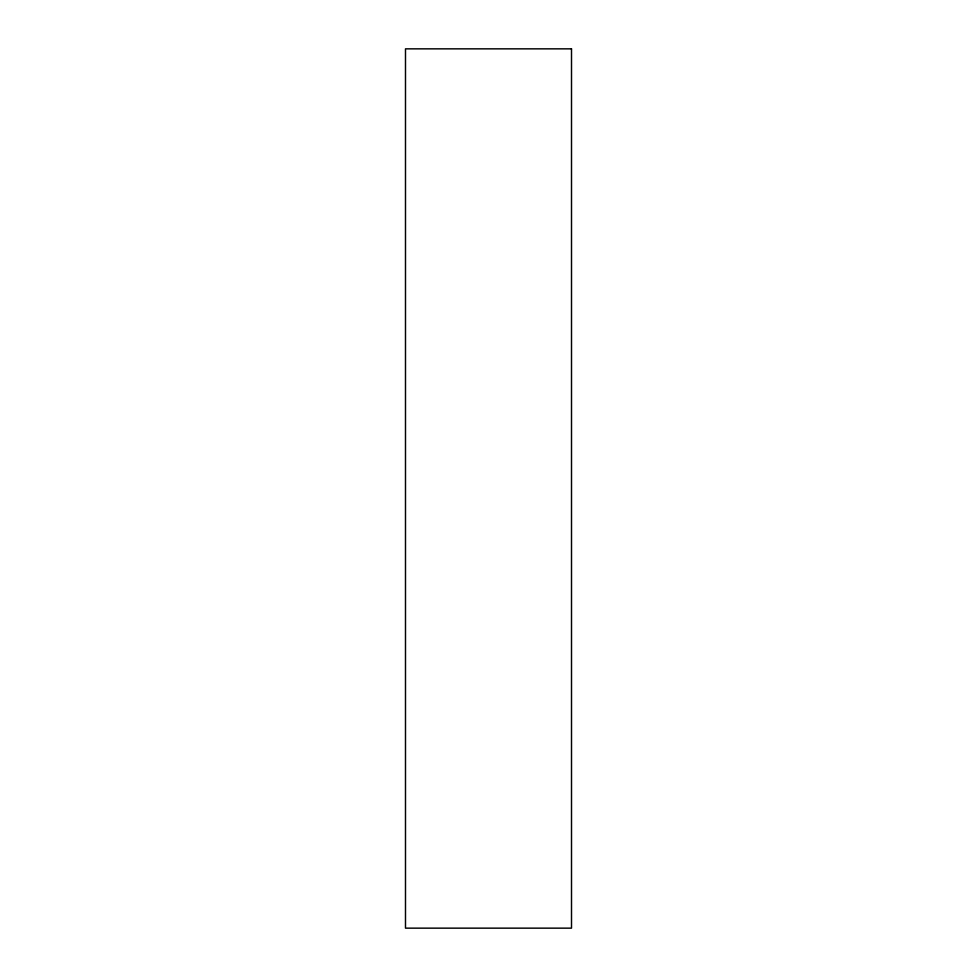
<?xml version="1.0" encoding="UTF-8"?>
<svg xmlns="http://www.w3.org/2000/svg" width="977" height="977" viewBox="0 0 977 977"><rect width="100%" height="100%" fill="white"/><g stroke="black" fill="none" stroke-linecap="round" stroke-linejoin="round"><path stroke-width="1.47" d="M571.508 48.85L405.492 48.85L405.492 928.15L571.508 928.15L571.508 48.85"/></g></svg>
